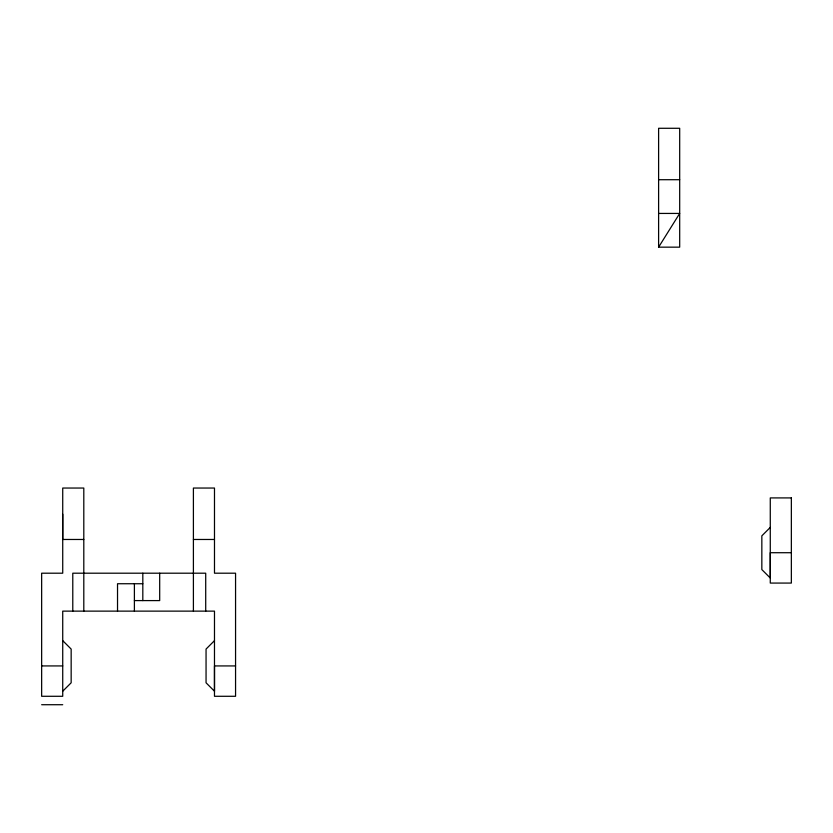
<?xml version="1.0" encoding="UTF-8"?>
<svg xmlns="http://www.w3.org/2000/svg" width="833" height="833" viewBox="0 0 833 833"><rect width="100%" height="100%" fill="white"/><g stroke="black" fill="none" stroke-linecap="round" stroke-linejoin="round"><path stroke-width="1.25" d="M658.611 247.162L658.611 128.282L679.686 128.282L679.686 247.162L658.611 247.162L679.686 213.435L658.611 213.435M62.725 691.223L71.159 682.789L71.159 649.074L62.725 640.639M214.487 640.639L206.053 649.074L206.053 682.789L214.487 691.223L214.487 665.931L235.562 665.931M770.275 527.424L761.841 535.848L761.841 569.574L770.275 578.008L770.275 552.716L791.35 552.716M658.611 179.709L679.686 179.709M83.8 539.472L62.725 539.472L62.725 488.044L83.8 488.044L83.8 611.13M62.725 514.18L62.725 573.198L41.65 573.198L41.65 696.284L62.725 696.284L62.725 611.13L214.487 611.13L214.477 696.284L235.562 696.284L235.562 573.198L214.487 573.198L214.487 488.044L193.402 488.044L193.402 539.472L214.487 539.472M142.818 583.735L117.526 583.735L117.526 611.13M134.394 600.593L159.686 600.593L159.686 573.198M41.65 665.931L62.725 665.931M41.65 704.718L62.725 704.718M205.709 611.13L205.709 573.198L72.783 573.198L72.783 611.13M193.402 539.472L193.402 611.13M142.818 573.198L142.818 600.593M134.394 583.735L134.394 611.13M791.35 497.915L770.275 497.915L770.275 583.069L791.35 583.069L791.35 497.915"/></g></svg>
